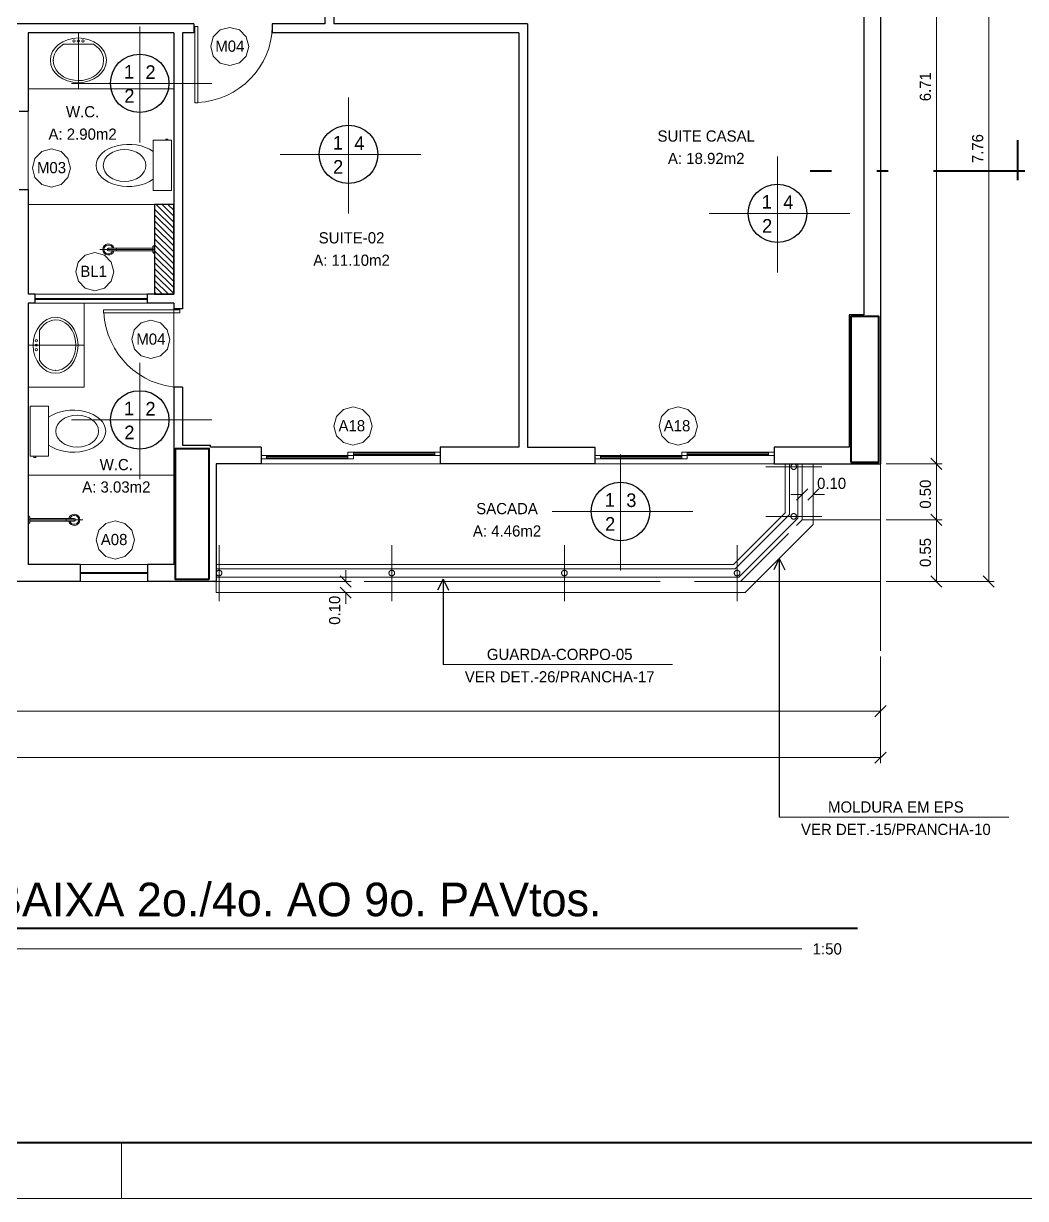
# Model space of a CAD drawing. Header units: metres. Extents: x 2.9 to 62.3, y 8 to 50.1.
# Drawn here: x 42.97 to 51.92, y 8.02 to 18.51 of the extents above; entities that cross this region are included whole.
import ezdxf
from ezdxf.enums import TextEntityAlignment as Align

# ---------------------------------------------------------------- set-up
doc = ezdxf.new("R2010")
doc.units = ezdxf.units.M
doc.header["$MEASUREMENT"] = 0
for name, pattern in [('DGN Style 2', [1.016237, 0.609742, -0.406495]), ('DGN Style 3', [1.422731, 1.016237, -0.406495]), ('DGN Style 4', [1.626995, 0.812989, -0.406495, 0.001016, -0.406495])]:
    doc.linetypes.add(name, pattern=pattern)
doc.layers.get('Defpoints').update_dxf_attribs({"lineweight": 0})
for name, color, linetype, lineweight in [('00-EDIFICACOES TÉRREO', 7, 'Continuous', 0), ('24 - Textos Gerais', 7, 'Continuous', 0), ('34 - Mobiliário', 7, 'Continuous', 0), ('CORNIJAS_VAR NA PLANTA PTIPO 1', 7, 'Continuous', 0), ('Cotas', 13, 'Continuous', 0), ('Level 1', 7, 'Continuous', 0), ('Level 11-1', 7, 'Continuous', 0), ('Level 12', 7, 'Continuous', 0), ('Level 14', 7, 'Continuous', 0), ('Level 24-1', 7, 'Continuous', 0), ('Level 3', 7, 'Continuous', 0), ('Level 31', 7, 'Continuous', 0), ('Level 36', 7, 'Continuous', 0), ('Level 44', 7, 'Continuous', 0), ('Level 45', 7, 'Continuous', 0), ('Level 50', 7, 'Continuous', 0), ('Level 62-1', 7, 'Continuous', 0), ('Level 63', 7, 'Continuous', 0), ('Level 7', 7, 'Continuous', 0)]:
    doc.layers.add(name, color=color, linetype=linetype, lineweight=lineweight)
doc.styles.add('Style-INTL_ENGINEERING', font='INTL_ENGINEERING.shx')
doc.dimstyles.get("Standard").update_dxf_attribs({"dimtxt": 0.18, "dimasz": 0.18, "dimexe": 0.18, "dimexo": 0.0625, "dimgap": 0.09, "dimtad": 0, "dimtih": 1, "dimtoh": 1, "dimdec": 4, "dimzin": 1, "dimdsep": 46, "dimtxsty": 'Standard', "dimcen": 0, "dimadec": 0, "dimazin": 0, "dimtfac": 1, "dimtdec": 4, "dimtofl": 0, "dimtmove": 0, "dimatfit": 3, "dimfxl": 0, "dimtolj": 1, "dimtzin": 1, "dimarcsym": 0})

# ---------------------------------------------------------------- blocks, each defined once
blk = doc.blocks.new('*U64')
at = {"layer": '24 - Textos Gerais', "color": 172, "linetype": 'Continuous', "lineweight": 13}
blk.add_line((-0.147, -0.136), (-0.147, 0.133), dxfattribs=at)
at = {"layer": '24 - Textos Gerais', "color": 172, "linetype": 'DGN Style 4', "lineweight": 13}
blk.add_line((-0.25, -0.001), (0.25, -0.001), dxfattribs=at)
at = {"layer": '24 - Textos Gerais', "color": 172, "linetype": 'Continuous', "lineweight": 13, "extrusion": (0, 0, -1)}
for centre in [(0.177, 0.039), (0.177, -0.001), (0.177, -0.041)]:
    blk.add_circle(centre, 0.01, dxfattribs=at)
blk.add_ellipse((-0.004, 0), major_axis=(0, 0.25), ratio=0.8, dxfattribs=at)
blk.add_ellipse((-0.003, -0.001), major_axis=(0, 0.225), ratio=0.8, start_param=5.350888, end_param=10.349301, dxfattribs=at)
at = {"layer": '24 - Textos Gerais', "color": 172, "linetype": 'Continuous', "lineweight": 13}
for p in [(-0.003, 0.224), (-0.003, 0.224), (-0.147, -0.136)]:
    blk.add_point(p, dxfattribs=at)
blk = doc.blocks.new('SANCXP_6')
at = {"layer": '24 - Textos Gerais', "color": 172, "linetype": 'Continuous', "lineweight": 0}
for p, q in [((0.06, -0.449), (0.06, 0.449)), ((0.06, 0.449), (0.386, 0.449)), ((0.386, -0.449), (0.386, 0.449)), ((0.06, -0.449), (0.386, -0.449))]:
    blk.add_line(p, q, dxfattribs=at)
at = {"layer": '24 - Textos Gerais', "color": 172, "linetype": 'Continuous', "lineweight": 0, "flags": 128}
blk.add_lwpolyline([(0.125, -0.468), (0.16, -0.468), (0.16, -0.449), (0.125, -0.449)], close=True, dxfattribs=at)
at = {"layer": '24 - Textos Gerais', "color": 172, "linetype": 'Continuous', "lineweight": 0}
blk.add_ellipse((0.825, 0), major_axis=(-0.581, 0), ratio=0.649123, start_param=0.716078, end_param=5.567107, dxfattribs=at)
blk.add_ellipse((0.896, 0), major_axis=(-0.381, 0), ratio=0.746923, dxfattribs=at)
blk = doc.blocks.new('*U66')
at = {"layer": '24 - Textos Gerais', "color": 172, "linetype": 'Continuous', "lineweight": 0}
for p, q in [((-0.244, 0.035), (-0.244, -0.035)), ((-0.244, 0.035), (-0.239, 0.035)), ((-0.239, 0.035), (-0.239, -0.035)), ((-0.229, 0.025), (-0.239, 0.035)), ((-0.229, -0.025), (-0.229, 0.025)), ((0.168, 0.012), (-0.229, 0.012)), ((-0.244, -0.035), (-0.239, -0.035)), ((-0.239, -0.035), (-0.229, -0.025)), ((0.168, -0.012), (-0.229, -0.013))]:
    blk.add_line(p, q, dxfattribs=at)
at = {"layer": '24 - Textos Gerais', "color": 172, "linetype": 'DGN Style 4', "lineweight": 13}
blk.add_line((0.244, 0), (-0.244, 0), dxfattribs=at)
at = {"layer": '24 - Textos Gerais', "color": 172, "linetype": 'Continuous', "lineweight": 0, "extrusion": (0, 0, -1)}
for centre in [(-0.088, 0), (-0.168, 0)]:
    blk.add_arc(centre, 0.0125, 90, 270, dxfattribs=at)
at = {"layer": '24 - Textos Gerais', "color": 172, "linetype": 'Continuous', "lineweight": 0}
for radius, start, end in [(0.05, 194.4775, 165.5225), (0.04, 198.21, 161.79)]:
    blk.add_arc((0.168, 0), radius, start, end, dxfattribs=at)
blk.add_point((0.168, 0.011), dxfattribs=at)
blk = doc.blocks.new('*U67')
at = {"layer": '24 - Textos Gerais', "color": 172, "linetype": 'Continuous', "lineweight": 13}
blk.add_line((-0.147, -0.136), (-0.147, 0.133), dxfattribs=at)
at = {"layer": '24 - Textos Gerais', "color": 172, "linetype": 'DGN Style 4', "lineweight": 13}
blk.add_line((-0.25, -0.001), (0.25, -0.001), dxfattribs=at)
at = {"layer": '24 - Textos Gerais', "color": 172, "linetype": 'Continuous', "lineweight": 13, "extrusion": (0, 0, -1)}
for centre in [(0.177, 0.039), (0.177, -0.001), (0.177, -0.041)]:
    blk.add_circle(centre, 0.01, dxfattribs=at)
blk.add_ellipse((-0.004, 0), major_axis=(0, 0.25), ratio=0.8, dxfattribs=at)
blk.add_ellipse((-0.003, -0.001), major_axis=(0, 0.225), ratio=0.8, start_param=5.350888, end_param=10.349301, dxfattribs=at)
at = {"layer": '24 - Textos Gerais', "color": 172, "linetype": 'Continuous', "lineweight": 13}
for p in [(-0.003, 0.224), (-0.003, 0.224), (-0.147, -0.136)]:
    blk.add_point(p, dxfattribs=at)
blk = doc.blocks.new('SANCXP_7')
at = {"layer": '24 - Textos Gerais', "color": 172, "linetype": 'Continuous', "lineweight": 0}
for p, q in [((0.06, -0.449), (0.06, 0.449)), ((0.06, 0.449), (0.386, 0.449)), ((0.386, -0.449), (0.386, 0.449)), ((0.06, -0.449), (0.386, -0.449))]:
    blk.add_line(p, q, dxfattribs=at)
at = {"layer": '24 - Textos Gerais', "color": 172, "linetype": 'Continuous', "lineweight": 0, "flags": 128}
blk.add_lwpolyline([(0.125, -0.468), (0.16, -0.468), (0.16, -0.449), (0.125, -0.449)], close=True, dxfattribs=at)
at = {"layer": '24 - Textos Gerais', "color": 172, "linetype": 'Continuous', "lineweight": 0}
blk.add_ellipse((0.825, 0), major_axis=(-0.581, 0), ratio=0.649123, start_param=0.716078, end_param=5.567107, dxfattribs=at)
blk.add_ellipse((0.896, 0), major_axis=(-0.381, 0), ratio=0.746923, dxfattribs=at)
blk = doc.blocks.new('*U69')
at = {"layer": '24 - Textos Gerais', "color": 172, "linetype": 'Continuous', "lineweight": 0}
for p, q in [((-0.244, 0.035), (-0.244, -0.035)), ((-0.244, 0.035), (-0.239, 0.035)), ((-0.239, 0.035), (-0.239, -0.035)), ((-0.229, 0.025), (-0.239, 0.035)), ((-0.229, -0.025), (-0.229, 0.025)), ((0.168, 0.012), (-0.229, 0.012)), ((-0.244, -0.035), (-0.239, -0.035)), ((-0.239, -0.035), (-0.229, -0.025)), ((0.168, -0.013), (-0.229, -0.013))]:
    blk.add_line(p, q, dxfattribs=at)
at = {"layer": '24 - Textos Gerais', "color": 172, "linetype": 'DGN Style 4', "lineweight": 13}
blk.add_line((0.244, 0), (-0.244, 0), dxfattribs=at)
at = {"layer": '24 - Textos Gerais', "color": 172, "linetype": 'Continuous', "lineweight": 0, "extrusion": (0, 0, -1)}
for centre in [(-0.088, 0), (-0.168, 0)]:
    blk.add_arc(centre, 0.0125, 90, 270, dxfattribs=at)
at = {"layer": '24 - Textos Gerais', "color": 172, "linetype": 'Continuous', "lineweight": 0}
for radius, start, end in [(0.05, 194.4775, 165.5225), (0.04, 198.21, 161.79)]:
    blk.add_arc((0.168, 0), radius, start, end, dxfattribs=at)
blk.add_point((0.168, 0.011), dxfattribs=at)
blk = doc.blocks.new('*U19')
at = {"layer": 'Level 36', "color": 172, "linetype": 'Continuous', "lineweight": 13}
for p, q in [((13.815, 0.02), (12.515, 0.02)), ((13.815, 0.02), (12.515, 0.02)), ((13.645, -1.015), (12.515, -1.015)), ((13.015, -1.895), (13.015, -2.645)), ((13.015, -1.895), (13.015, -2.645)), ((13.015, -2.645), (12.515, -2.645)), ((13.015, -2.645), (12.515, -2.645)), ((13.815, -3.43), (12.515, -3.43))]:
    blk.add_line(p, q, dxfattribs=at)
at = {"layer": '24 - Textos Gerais', "color": 172, "linetype": 'Continuous', "lineweight": 13, "extrusion": (0, 0, -1)}
for name, p, rotation in [('*U64', (-12.964, 0.27), 270), ('*U67', (-12.765, -2.271), 180)]:
    blk.add_blockref(name, p, dxfattribs=dict(at, rotation=rotation))
at = {"layer": '24 - Textos Gerais', "color": 172, "linetype": 'Continuous', "lineweight": 0, "xscale": 0.5000000000216841, "yscale": 0.5000000000216841, "zscale": 0.5000000000216841}
for name, p, rotation in [('SANCXP_6', (13.825, -0.665), 179.9994663905646), ('SANCXP_7', (12.505, -3.038), 359.9994663905647)]:
    blk.add_blockref(name, p, dxfattribs=dict(at, rotation=rotation))
at = {"layer": '24 - Textos Gerais', "color": 172, "linetype": 'Continuous', "lineweight": 0, "extrusion": (0, 0, -1)}
blk.add_blockref('*U66', (-13.401, -1.415), dxfattribs=at)
at = {"layer": '24 - Textos Gerais', "color": 172, "linetype": 'Continuous', "lineweight": 0, "extrusion": (0, 0, -1), "rotation": 180}
blk.add_blockref('*U69', (-12.759, -3.83), dxfattribs=at)
blk = doc.blocks.new('P70D_2')
at = {"color": 7, "linetype": 'Continuous', "lineweight": 13}
for p, q in [((0.035, 0.705), (0.01, 0.705)), ((0.01, 0.705), (0.01, 0.025)), ((0.035, 0.025), (0.035, 0.705)), ((0.01, 0.025), (0.035, 0.025))]:
    blk.add_line(p, q, dxfattribs=at)
at = {"color": 7, "linetype": 'Continuous', "lineweight": 30}
for p, q in [((0, 0), (0, 0.08)), ((0.7, 0), (0.7, 0.08))]:
    blk.add_line(p, q, dxfattribs=at)
at = {"color": 7, "linetype": 'Continuous', "lineweight": 13}
blk.add_ellipse((0.007, 0.032), major_axis=(0.661, -0.214), ratio=0.965677, start_param=0.313159, end_param=1.833935, dxfattribs=at)
blk = doc.blocks.new('PC185')
at = {"layer": 'Level 14', "color": 7, "linetype": 'Continuous', "lineweight": 13, "flags": 128}
for points in [[(0.00001, -0.04504), (0.05, -0.04504), (0.05001, -0.07502), (0.00002, -0.07504)], [(0.77501, -0.04506), (0.05, -0.04504), (0.05, -0.05504), (0.775, -0.05508)], [(0.05, -0.06502), (0.77502, -0.06506), (0.77499, -0.07506), (0.05001, -0.07502)], [(0.82499, -0.04506), (0.77501, -0.04506), (0.77499, -0.07506), (0.825, -0.07506)], [(0.77503, -0.07504), (0.82501, -0.07502), (0.82501, -0.10502), (0.77502, -0.10502)], [(1.55002, -0.07506), (0.82501, -0.07502), (0.82499, -0.08506), (1.55, -0.08504)], [(0.82502, -0.09502), (1.55002, -0.09504), (1.55001, -0.10504), (0.82501, -0.10502)], [(1.60001, -0.07506), (1.55002, -0.07506), (1.55001, -0.10504), (1.60002, -0.10504)]]:
    blk.add_lwpolyline(points, close=True, dxfattribs=at)
at = {"layer": 'Level 31', "color": 30, "linetype": 'Continuous', "lineweight": 0}
blk.add_line((-0.00001, -0.15008), (1.60001, -0.15012), dxfattribs=at)
at = {"layer": 'Level 7', "color": 7, "linetype": 'Continuous', "lineweight": 30, "flags": 128}
for points in [[(0, 0), (-0.00001, -0.15008)], [(1.60001, -0.00002), (1.60001, -0.1501)]]:
    blk.add_lwpolyline(points, dxfattribs=at)
blk = doc.blocks.new('J140B1')
at = {"layer": '34 - Mobiliário', "color": 7, "linetype": 'Continuous', "lineweight": 40}
blk.add_line((0, 0.075), (0.6, 0.075), dxfattribs=at)
at = {"layer": 'CORNIJAS_VAR NA PLANTA PTIPO 1', "color": 7, "linetype": 'Continuous', "lineweight": 30}
for p, q in [((0, 0), (0, 0.15)), ((0.6, 0), (0.6, 0.15))]:
    blk.add_line(p, q, dxfattribs=at)
at = {"layer": 'CORNIJAS_VAR NA PLANTA PTIPO 1', "color": 7, "linetype": 'Continuous', "lineweight": 0}
for p, q in [((0, 0.15), (0.6, 0.15)), ((0, 0), (0.6, 0))]:
    blk.add_line(p, q, dxfattribs=at)
blk = doc.blocks.new('*U71')
at = {"layer": '34 - Mobiliário', "color": 7, "linetype": 'DGN Style 3', "lineweight": 40}
blk.add_line((-0.5, 0), (0.5, 0), dxfattribs=at)
at = {"layer": 'CORNIJAS_VAR NA PLANTA PTIPO 1', "color": 7, "linetype": 'Continuous', "lineweight": 30}
for p, q in [((-0.5, -0.04), (-0.5, 0.04)), ((0.5, -0.04), (0.5, 0.04))]:
    blk.add_line(p, q, dxfattribs=at)
at = {"layer": 'CORNIJAS_VAR NA PLANTA PTIPO 1', "color": 7, "linetype": 'Continuous', "lineweight": 0}
for p, q in [((-0.5, 0.04), (0.5, 0.04)), ((-0.5, -0.04), (0.5, -0.04))]:
    blk.add_line(p, q, dxfattribs=at)
blk = doc.blocks.new('_Oblique')
at = {"color": 0, "linetype": 'ByBlock', "lineweight": -2}
blk.add_line((0.5, 0.5), (-0.5, -0.5), dxfattribs=at)
blk = doc.blocks.new('*D275')
at = {"layer": 'Cotas', "color": 2, "linetype": 'Continuous', "lineweight": 0}
for p, q in [((31.694, 13.077), (31.694, 12.321)), ((50.625, 12.86), (50.625, 12.321)), ((50.625, 12.371), (31.694, 12.371))]:
    blk.add_line(p, q, dxfattribs=at)
at = {"layer": 'Defpoints'}
for p in [(31.694, 13.126), (50.625, 12.909), (31.694, 12.371), (41.159, 12.371)]:
    blk.add_point(p, dxfattribs=at)
at = {"layer": 'Cotas', "color": 2, "linetype": 'Continuous', "lineweight": 0, "xscale": 0.0995, "yscale": 0.0995, "zscale": 0.0995, "rotation": 180}
blk.add_blockref('_Oblique', (31.694, 12.371), dxfattribs=at)
at = {"layer": 'Cotas', "color": 2, "linetype": 'Continuous', "lineweight": 0, "xscale": 0.0995, "yscale": 0.0995, "zscale": 0.0995}
blk.add_blockref('_Oblique', (50.625, 12.371), dxfattribs=at)
at = {"layer": 'Cotas', "color": 2, "linetype": 'Continuous', "lineweight": 0, "style": 'Style-INTL_ENGINEERING'}
blk.add_text('18.93', height=0.0995, dxfattribs=at).set_placement((41, 12.47), align=Align.MIDDLE_LEFT)
blk = doc.blocks.new('*D276')
at = {"layer": 'Cotas', "color": 2, "linetype": 'Continuous', "lineweight": 0}
for p, q in [((10.375, 12.86), (10.375, 11.906)), ((50.625, 12.86), (50.625, 11.906)), ((50.625, 11.956), (10.375, 11.956))]:
    blk.add_line(p, q, dxfattribs=at)
at = {"layer": 'Defpoints'}
for p in [(10.375, 12.909), (50.625, 12.909), (10.375, 11.956), (30.5, 11.956)]:
    blk.add_point(p, dxfattribs=at)
at = {"layer": 'Cotas', "color": 2, "linetype": 'Continuous', "lineweight": 0, "xscale": 0.0995, "yscale": 0.0995, "zscale": 0.0995, "rotation": 180}
blk.add_blockref('_Oblique', (10.375, 11.956), dxfattribs=at)
at = {"layer": 'Cotas', "color": 2, "linetype": 'Continuous', "lineweight": 0, "xscale": 0.0995, "yscale": 0.0995, "zscale": 0.0995}
blk.add_blockref('_Oblique', (50.625, 11.956), dxfattribs=at)
at = {"layer": 'Cotas', "color": 2, "linetype": 'Continuous', "lineweight": 0, "style": 'Style-INTL_ENGINEERING'}
blk.add_text('40.25', height=0.0995, dxfattribs=at).set_placement((30.309, 12.055), align=Align.MIDDLE_LEFT)
blk = doc.blocks.new('*D529')
at = {"layer": 'Cotas', "color": 2, "linetype": 'Continuous', "lineweight": 0}
for p, q in [((50.674, 14.579), (51.174, 14.579)), ((51.124, 14.579), (51.124, 14.079)), ((50.674, 14.079), (51.174, 14.079))]:
    blk.add_line(p, q, dxfattribs=at)
at = {"layer": 'Defpoints'}
for p in [(50.625, 14.579), (51.124, 14.329), (50.625, 14.079), (51.124, 14.079)]:
    blk.add_point(p, dxfattribs=at)
at = {"layer": 'Cotas', "color": 2, "linetype": 'Continuous', "lineweight": 0, "xscale": 0.0995, "yscale": 0.0995, "zscale": 0.0995}
for p, rotation in [((51.124, 14.579), 90), ((51.124, 14.079), 270)]:
    blk.add_blockref('_Oblique', p, dxfattribs=dict(at, rotation=rotation))
at = {"layer": 'Cotas', "color": 2, "linetype": 'Continuous', "lineweight": 0, "style": 'Style-INTL_ENGINEERING'}
blk.add_text('0.50', height=0.0995, rotation=90, dxfattribs=at).set_placement((51.025, 14.179), align=Align.MIDDLE_LEFT)
blk = doc.blocks.new('*D530')
at = {"layer": 'Cotas', "color": 2, "linetype": 'Continuous', "lineweight": 0}
for p, q in [((50.674, 14.079), (51.174, 14.079)), ((51.124, 14.079), (51.124, 13.529)), ((50.674, 13.529), (51.174, 13.529))]:
    blk.add_line(p, q, dxfattribs=at)
at = {"layer": 'Defpoints'}
for p in [(50.625, 14.079), (51.124, 13.804), (50.625, 13.529), (51.124, 13.529)]:
    blk.add_point(p, dxfattribs=at)
at = {"layer": 'Cotas', "color": 2, "linetype": 'Continuous', "lineweight": 0, "xscale": 0.0995, "yscale": 0.0995, "zscale": 0.0995}
for p, rotation in [((51.124, 14.079), 90), ((51.124, 13.529), 270)]:
    blk.add_blockref('_Oblique', p, dxfattribs=dict(at, rotation=rotation))
at = {"layer": 'Cotas', "color": 2, "linetype": 'Continuous', "lineweight": 0, "style": 'Style-INTL_ENGINEERING'}
blk.add_text('0.55', height=0.0995, rotation=90, dxfattribs=at).set_placement((51.025, 13.658), align=Align.MIDDLE_LEFT)
blk = doc.blocks.new('*D286')
at = {"layer": 'Cotas', "color": 2, "linetype": 'Continuous', "lineweight": 0}
for p, q in [((50.674, 21.289), (51.174, 21.289)), ((51.124, 21.289), (51.124, 14.579)), ((50.674, 14.579), (51.174, 14.579))]:
    blk.add_line(p, q, dxfattribs=at)
at = {"layer": 'Defpoints'}
for p in [(50.625, 21.289), (51.124, 17.934), (50.625, 14.579), (51.124, 14.579)]:
    blk.add_point(p, dxfattribs=at)
at = {"layer": 'Cotas', "color": 2, "linetype": 'Continuous', "lineweight": 0, "xscale": 0.0995, "yscale": 0.0995, "zscale": 0.0995}
for p, rotation in [((51.124, 21.289), 90), ((51.124, 14.579), 270)]:
    blk.add_blockref('_Oblique', p, dxfattribs=dict(at, rotation=rotation))
at = {"layer": 'Cotas', "color": 2, "linetype": 'Continuous', "lineweight": 0, "style": 'Style-INTL_ENGINEERING'}
blk.add_text('6.71', height=0.0995, rotation=90, dxfattribs=at).set_placement((51.025, 17.818), align=Align.MIDDLE_LEFT)
blk = doc.blocks.new('*D287')
at = {"layer": 'Cotas', "color": 2, "linetype": 'Continuous', "lineweight": 0}
for p, q in [((50.674, 21.289), (51.641, 21.289)), ((51.591, 21.289), (51.591, 13.529)), ((50.674, 13.529), (51.641, 13.529))]:
    blk.add_line(p, q, dxfattribs=at)
at = {"layer": 'Defpoints'}
for p in [(50.625, 21.289), (51.591, 17.409), (50.625, 13.529), (51.591, 13.529)]:
    blk.add_point(p, dxfattribs=at)
at = {"layer": 'Cotas', "color": 2, "linetype": 'Continuous', "lineweight": 0, "xscale": 0.0995, "yscale": 0.0995, "zscale": 0.0995}
for p, rotation in [((51.591, 21.289), 90), ((51.591, 13.529), 270)]:
    blk.add_blockref('_Oblique', p, dxfattribs=dict(at, rotation=rotation))
at = {"layer": 'Cotas', "color": 2, "linetype": 'Continuous', "lineweight": 0, "style": 'Style-INTL_ENGINEERING'}
blk.add_text('7.76', height=0.0995, rotation=90, dxfattribs=at).set_placement((51.492, 17.265), align=Align.MIDDLE_LEFT)
blk = doc.blocks.new('*U90')
at = {"layer": '00-EDIFICACOES TÉRREO', "color": 4, "linetype": 'Continuous', "lineweight": 0, "flags": 128}
blk.add_lwpolyline([(0.00342, 0), (0.00294, 0.00172), (0.00172, 0.00296), (0, 0.00342), (-0.00171, 0.00296), (-0.00296, 0.00172), (-0.00341, 0), (-0.00294, -0.00171), (-0.00172, -0.00295), (-0.00001, -0.00341), (0.00173, -0.00294), (0.00295, -0.00171)], close=True, dxfattribs=at)
at = {"layer": '00-EDIFICACOES TÉRREO', "color": 4, "linetype": 'Continuous', "lineweight": 0, "style": 'Style-INTL_ENGINEERING'}
blk.add_text('M03', height=0.001999, rotation=359.9999, dxfattribs=at).set_placement((-0.00259, -0.00093))
blk = doc.blocks.new('*U91')
at = {"layer": '00-EDIFICACOES TÉRREO', "color": 4, "linetype": 'Continuous', "lineweight": 0, "flags": 128}
blk.add_lwpolyline([(0.00342, 0), (0.00294, 0.00172), (0.00172, 0.00296), (0, 0.00342), (-0.00171, 0.00296), (-0.00296, 0.00172), (-0.00341, 0), (-0.00294, -0.00171), (-0.00172, -0.00295), (-0.00001, -0.00341), (0.00173, -0.00294), (0.00295, -0.00171)], close=True, dxfattribs=at)
at = {"layer": '00-EDIFICACOES TÉRREO', "color": 4, "linetype": 'Continuous', "lineweight": 0, "style": 'Style-INTL_ENGINEERING'}
blk.add_text('BL1', height=0.001999, rotation=359.9999, dxfattribs=at).set_placement((-0.00259, -0.00093))
blk = doc.blocks.new('*U92')
at = {"layer": '00-EDIFICACOES TÉRREO', "color": 4, "linetype": 'Continuous', "lineweight": 0, "flags": 128}
blk.add_lwpolyline([(0.00342, 0), (0.00294, 0.00172), (0.00172, 0.00296), (0, 0.00342), (-0.00171, 0.00296), (-0.00296, 0.00172), (-0.00341, 0), (-0.00294, -0.00171), (-0.00172, -0.00295), (-0.00001, -0.00341), (0.00173, -0.00294), (0.00295, -0.00171)], close=True, dxfattribs=at)
at = {"layer": '00-EDIFICACOES TÉRREO', "color": 4, "linetype": 'Continuous', "lineweight": 0, "style": 'Style-INTL_ENGINEERING'}
blk.add_text('A18', height=0.001999, rotation=359.9999, dxfattribs=at).set_placement((-0.00259, -0.00093))
blk = doc.blocks.new('*U88')
at = {"layer": '00-EDIFICACOES TÉRREO', "color": 4, "linetype": 'Continuous', "lineweight": 0, "flags": 128}
blk.add_lwpolyline([(0.00342, 0), (0.00294, 0.00172), (0.00172, 0.00296), (0, 0.00342), (-0.00171, 0.00296), (-0.00296, 0.00172), (-0.00341, 0), (-0.00294, -0.00171), (-0.00172, -0.00295), (-0.00001, -0.00341), (0.00173, -0.00294), (0.00295, -0.00171)], close=True, dxfattribs=at)
at = {"layer": '00-EDIFICACOES TÉRREO', "color": 4, "linetype": 'Continuous', "lineweight": 0, "style": 'Style-INTL_ENGINEERING'}
blk.add_text('A08', height=0.001999, rotation=359.9999, dxfattribs=at).set_placement((-0.00259, -0.00093))
blk = doc.blocks.new('*U102')
at = {"layer": '00-EDIFICACOES TÉRREO', "color": 4, "linetype": 'Continuous', "lineweight": 0, "flags": 128}
blk.add_lwpolyline([(0.00342, 0), (0.00294, 0.00172), (0.00172, 0.00296), (0, 0.00342), (-0.00171, 0.00296), (-0.00296, 0.00172), (-0.00341, 0), (-0.00294, -0.00171), (-0.00172, -0.00295), (-0.00001, -0.00341), (0.00173, -0.00294), (0.00295, -0.00171)], close=True, dxfattribs=at)
at = {"layer": '00-EDIFICACOES TÉRREO', "color": 4, "linetype": 'Continuous', "lineweight": 0, "style": 'Style-INTL_ENGINEERING'}
blk.add_text('M04', height=0.001999, rotation=359.9999, dxfattribs=at).set_placement((-0.00259, -0.00093))
blk = doc.blocks.new('TerminatorOpen')
at = {"color": 0, "linetype": 'ByBlock', "lineweight": -2}
for q in [(-1, 0.5), (-1, 0), (-1, -0.5)]:
    blk.add_line((0, 0), q, dxfattribs=at)
blk = doc.blocks.new('*U110')
at = {"layer": 'Level 1', "color": 3, "linetype": 'DGN Style 4', "lineweight": 0}
blk.add_line((0, 0.25), (0, -0.25), dxfattribs=at)
at = {"layer": 'Level 50', "color": 190, "linetype": 'DGN Style 2', "lineweight": 0, "extrusion": (0, 0, -1)}
blk.add_circle((0, 0), 0.025, dxfattribs=at)
blk = doc.blocks.new('*U111')
at = {"layer": 'Level 1', "color": 3, "linetype": 'DGN Style 4', "lineweight": 0}
blk.add_line((0.25, 0), (-0.25, 0), dxfattribs=at)
at = {"layer": 'Level 50', "color": 190, "linetype": 'DGN Style 2', "lineweight": 0, "extrusion": (0, 0, -1)}
blk.add_circle((0, 0), 0.025, dxfattribs=at)
blk = doc.blocks.new('*U112')
at = {"layer": 'Level 1', "color": 3, "linetype": 'DGN Style 4', "lineweight": 0}
blk.add_line((0.25, 0), (-0.25, 0), dxfattribs=at)
at = {"layer": 'Level 50', "color": 190, "linetype": 'DGN Style 2', "lineweight": 0, "extrusion": (0, 0, -1)}
blk.add_circle((0, 0), 0.025, dxfattribs=at)
blk = doc.blocks.new('*U113')
at = {"layer": 'Level 1', "color": 3, "linetype": 'DGN Style 4', "lineweight": 0}
blk.add_line((0, 0.25), (0, -0.25), dxfattribs=at)
at = {"layer": 'Level 50', "color": 190, "linetype": 'DGN Style 2', "lineweight": 0, "extrusion": (0, 0, -1)}
blk.add_circle((0, 0), 0.025, dxfattribs=at)
blk = doc.blocks.new('*U114')
at = {"layer": 'Level 1', "color": 3, "linetype": 'DGN Style 4', "lineweight": 0}
blk.add_line((0, 0.25), (0, -0.25), dxfattribs=at)
at = {"layer": 'Level 50', "color": 190, "linetype": 'DGN Style 2', "lineweight": 0, "extrusion": (0, 0, -1)}
blk.add_circle((0, 0), 0.025, dxfattribs=at)
blk = doc.blocks.new('*U115')
at = {"layer": 'Level 1', "color": 3, "linetype": 'DGN Style 4', "lineweight": 0}
blk.add_line((0, 0.25), (0, -0.25), dxfattribs=at)
at = {"layer": 'Level 50', "color": 190, "linetype": 'DGN Style 2', "lineweight": 0, "extrusion": (0, 0, -1)}
blk.add_circle((0, 0), 0.025, dxfattribs=at)
blk = doc.blocks.new('*U103')
at = {"layer": 'CORNIJAS_VAR NA PLANTA PTIPO 1', "color": 7, "linetype": 'Continuous', "lineweight": 13, "flags": 128}
blk.add_lwpolyline([(14.195, -4.12), (18.813, -4.12), (19.275, -3.658), (19.275, -3.22)], dxfattribs=at)
at = {"layer": 'CORNIJAS_VAR NA PLANTA PTIPO 1', "color": 7, "linetype": 'DGN Style 3', "lineweight": 13, "flags": 128}
blk.add_lwpolyline([(14.195, -4.27), (18.875, -4.27), (19.425, -3.72), (19.425, -3.22)], dxfattribs=at)
at = {"layer": 'Level 50', "color": 190, "linetype": 'Continuous', "lineweight": 13, "flags": 128}
for points in [[(14.195, -4.157), (18.828, -4.157), (19.312, -3.673), (19.312, -3.22)], [(14.195, -4.232), (18.859, -4.232), (19.387, -3.704), (19.387, -3.22)]]:
    blk.add_lwpolyline(points, dxfattribs=at)
at = {"layer": 'Level 62-1', "color": 7, "linetype": 'Continuous', "lineweight": 13, "flags": 128}
blk.add_lwpolyline([(14.195, -4.27), (14.195, -4.37), (18.916, -4.37), (19.525, -3.761), (19.525, -3.22)], dxfattribs=at)
at = {"layer": 'Level 50', "color": 190, "linetype": 'DGN Style 2', "lineweight": 0, "extrusion": (0, 0, -1)}
for name, p in [('*U111', (-19.35, -3.245)), ('*U112', (-19.35, -3.689)), ('*U110', (-14.22, -4.195)), ('*U114', (-15.762, -4.195)), ('*U115', (-17.303, -4.195)), ('*U113', (-18.844, -4.195))]:
    blk.add_blockref(name, p, dxfattribs=at)
blk = doc.blocks.new('INDESP_6')
at = {"layer": 'Level 3', "color": 131, "linetype": 'Continuous', "lineweight": 0}
for p, q in [((0.01506, -0.01302), (0.01507, 0.01257)), ((0.00001, 0), (0.03099, 0))]:
    blk.add_line(p, q, dxfattribs=at)
at = {"layer": 'Level 3', "color": 131, "linetype": 'Continuous', "lineweight": 13}
blk.add_line((0.0221, 0), (0.02213, 0.00002), dxfattribs=at)
at = {"layer": 'Level 3', "color": 131, "linetype": 'Continuous', "lineweight": 30}
blk.add_circle((0.01505, 0.00001), 0.00645, dxfattribs=at)
at = {"layer": 'Level 3', "color": 131, "linetype": 'Continuous', "lineweight": 30, "style": 'Style-INTL_ENGINEERING'}
for s, p in [('1', (0.01159, 0.00105)), ('2', (0.01633, 0.00098)), ('2', (0.01167, -0.00425))]:
    blk.add_text(s, height=0.003, rotation=0, dxfattribs=at).set_placement(p)
blk = doc.blocks.new('INDESP_4')
at = {"layer": 'Level 3', "color": 131, "linetype": 'Continuous', "lineweight": 0}
for p, q in [((0.01506, -0.01302), (0.01507, 0.01257)), ((0.00001, 0), (0.03099, 0))]:
    blk.add_line(p, q, dxfattribs=at)
at = {"layer": 'Level 3', "color": 131, "linetype": 'Continuous', "lineweight": 13}
blk.add_line((0.0221, 0), (0.02213, 0.00002), dxfattribs=at)
at = {"layer": 'Level 3', "color": 131, "linetype": 'Continuous', "lineweight": 30}
blk.add_circle((0.01505, 0.00001), 0.00645, dxfattribs=at)
at = {"layer": 'Level 3', "color": 131, "linetype": 'Continuous', "lineweight": 30, "style": 'Style-INTL_ENGINEERING'}
for s, p in [('1', (0.01159, 0.00105)), ('4', (0.01633, 0.00098)), ('2', (0.01167, -0.00425))]:
    blk.add_text(s, height=0.003, rotation=0, dxfattribs=at).set_placement(p)
blk = doc.blocks.new('INDESP_5')
at = {"layer": 'Level 3', "color": 131, "linetype": 'Continuous', "lineweight": 0}
for p, q in [((0.01506, -0.01302), (0.01507, 0.01257)), ((0.00001, 0), (0.03099, 0))]:
    blk.add_line(p, q, dxfattribs=at)
at = {"layer": 'Level 3', "color": 131, "linetype": 'Continuous', "lineweight": 13}
blk.add_line((0.0221, 0), (0.02213, 0.00002), dxfattribs=at)
at = {"layer": 'Level 3', "color": 131, "linetype": 'Continuous', "lineweight": 30}
blk.add_circle((0.01505, 0.00001), 0.00645, dxfattribs=at)
at = {"layer": 'Level 3', "color": 131, "linetype": 'Continuous', "lineweight": 30, "style": 'Style-INTL_ENGINEERING'}
for s, p in [('1', (0.01159, 0.00105)), ('3', (0.01633, 0.00098)), ('2', (0.01167, -0.00425))]:
    blk.add_text(s, height=0.003, rotation=0, dxfattribs=at).set_placement(p)
blk = doc.blocks.new('*D372')
at = {"layer": 'Cotas', "color": 2, "linetype": 'Continuous', "lineweight": 0}
for p, q in [((49.925, 14.53), (49.925, 14.256)), ((50.025, 14.53), (50.025, 14.256)), ((49.825, 14.305), (49.925, 14.305)), ((50.124, 14.305), (50.025, 14.305))]:
    blk.add_line(p, q, dxfattribs=at)
at = {"layer": 'Defpoints'}
for p in [(49.925, 14.579), (50.025, 14.579), (49.925, 14.305), (50.181, 14.305)]:
    blk.add_point(p, dxfattribs=at)
at = {"layer": 'Cotas', "color": 2, "linetype": 'Continuous', "lineweight": 0, "xscale": 0.0995, "yscale": 0.0995, "zscale": 0.0995}
blk.add_blockref('_Oblique', (49.925, 14.305), dxfattribs=at)
at = {"layer": 'Cotas', "color": 2, "linetype": 'Continuous', "lineweight": 0, "xscale": 0.0995, "yscale": 0.0995, "zscale": 0.0995, "rotation": 180}
blk.add_blockref('_Oblique', (50.025, 14.305), dxfattribs=at)
at = {"layer": 'Cotas', "color": 2, "linetype": 'Continuous', "lineweight": 0, "style": 'Style-INTL_ENGINEERING'}
blk.add_text('0.10', height=0.0995, dxfattribs=at).set_placement((50.059, 14.405), align=Align.MIDDLE_LEFT)
blk = doc.blocks.new('*D373')
at = {"layer": 'Cotas', "color": 2, "linetype": 'Continuous', "lineweight": 0}
for p, q in [((45.851, 13.629), (45.851, 13.529)), ((45.668, 13.529), (45.9, 13.529)), ((45.668, 13.429), (45.9, 13.429)), ((45.851, 13.33), (45.851, 13.429))]:
    blk.add_line(p, q, dxfattribs=at)
at = {"layer": 'Defpoints'}
for p in [(45.619, 13.529), (45.619, 13.429), (45.851, 13.429), (45.851, 13.264)]:
    blk.add_point(p, dxfattribs=at)
at = {"layer": 'Cotas', "color": 2, "linetype": 'Continuous', "lineweight": 0, "xscale": 0.0995, "yscale": 0.0995, "zscale": 0.0995}
for p, rotation in [((45.851, 13.529), 270), ((45.851, 13.429), 90)]:
    blk.add_blockref('_Oblique', p, dxfattribs=dict(at, rotation=rotation))
at = {"layer": 'Cotas', "color": 2, "linetype": 'Continuous', "lineweight": 0, "style": 'Style-INTL_ENGINEERING'}
blk.add_text('0.10', height=0.0995, rotation=90, dxfattribs=at).set_placement((45.752, 13.142), align=Align.MIDDLE_LEFT)
blk = doc.blocks.new('*U183')
at = {"layer": 'Level 3', "color": 2, "linetype": 'DGN Style 4', "lineweight": 40}
for p, q in [((21.608, 0.232), (21.608, -0.124)), ((21.671, -0.044), (19.755, -0.045))]:
    blk.add_line(p, q, dxfattribs=at)
blk = doc.blocks.new('*U246')
at = {"layer": 'Level 11-1', "color": 2, "linetype": 'Continuous', "lineweight": 40}
blk.add_line((-0.08778, -0.00076), (0.12333, -0.00076), dxfattribs=at)
at = {"layer": 'Level 11-1', "color": 2, "linetype": 'Continuous', "lineweight": 0}
blk.add_line((-0.0554, -0.00443), (0.11335, -0.00442), dxfattribs=at)
at = {"layer": 'Level 11-1', "color": 2, "linetype": 'Continuous', "lineweight": 40}
blk.add_circle((-0.07819, -0.00077), 0.0096, dxfattribs=at)
at = {"layer": 'Level 11-1', "color": 2, "linetype": 'Continuous', "lineweight": 40, "style": 'Style-INTL_ENGINEERING'}
blk.add_text('PLANTA BAIXA 2o./4o. AO 9o. PAVtos.', height=0.0059999, rotation=0.0007, dxfattribs=at).set_placement((-0.06465, 0.00138))
at = {"layer": 'Level 11-1', "color": 2, "linetype": 'Continuous', "lineweight": 0, "style": 'Style-INTL_ENGINEERING'}
blk.add_text('ESCALA', height=0.002, rotation=0.0007, dxfattribs=at).set_placement((-0.05558, -0.00478), align=Align.MIDDLE_RIGHT)
at = {"layer": 'Level 11-1', "color": 2, "linetype": 'Continuous', "lineweight": 13, "style": 'Style-INTL_ENGINEERING'}
blk.add_text('1:50', height=0.002, rotation=0.0007, dxfattribs=at).set_placement((0.11531, -0.00444), align=Align.MIDDLE_LEFT)
at = {"layer": 'Level 11-1', "color": 2, "linetype": 'Continuous', "lineweight": 40, "insert": (-0.07801, -0.00121), "char_height": 0.006, "attachment_point": 8, "rotation": 0.0007, "line_spacing_factor": 0.6, "style": 'Style-INTL_ENGINEERING'}
blk.add_mtext('1\\P', dxfattribs=at)
at = {"layer": 'Level 11-1', "color": 2, "linetype": 'Continuous', "lineweight": 13, "insert": (-0.07778, -0.00764), "char_height": 0.002, "attachment_point": 8, "rotation": 0.0007, "line_spacing_factor": 0.6, "style": 'Style-INTL_ENGINEERING'}
blk.add_mtext('06\\P', dxfattribs=at)

msp = doc.modelspace()

# ---------------------------------------------------------------- linework, layer by layer
at = {"layer": 'CORNIJAS_VAR NA PLANTA PTIPO 1', "color": 7, "linetype": 'Continuous', "lineweight": 30}
for p, q in [((50.475, 18.709), (50.475, 15.91)), ((50.625, 18.709), (50.625, 14.579)), ((45.665, 18.609), (45.665, 18.509)), ((45.745, 18.609), (45.745, 18.509)), ((44.495, 18.509), (42.835, 18.509)), ((45.665, 18.509), (45.195, 18.509)), ((47.475, 18.509), (45.745, 18.509)), ((47.475, 18.509), (47.475, 14.729)), ((44.315, 18.429), (43.015, 18.429)), ((43.015, 18.429), (43.015, 17.729)), ((44.315, 18.429), (44.315, 16.094)), ((44.395, 18.429), (44.395, 15.964)), ((44.495, 18.429), (44.395, 18.429)), ((47.395, 18.429), (45.195, 18.429)), ((47.395, 18.429), (47.395, 14.729)), ((42.935, 17.729), (43.015, 17.729)), ((42.935, 17.029), (43.015, 17.029)), ((43.015, 17.029), (43.015, 16.094)), ((43.08, 16.094), (43.015, 16.094)), ((44.315, 16.094), (44.08, 16.094)), ((43.015, 16.014), (43.015, 13.679)), ((43.08, 16.014), (43.015, 16.014)), ((44.315, 16.014), (44.08, 16.014)), ((44.315, 16.014), (44.315, 15.964)), ((44.315, 15.264), (44.315, 13.679)), ((44.395, 15.264), (44.395, 14.745)), ((44.395, 14.745), (44.645, 14.745)), ((44.645, 14.729), (44.645, 14.745)), ((45.095, 14.729), (44.645, 14.729)), ((47.395, 14.729), (46.695, 14.729)), ((47.475, 14.729), (48.075, 14.729)), ((50.345, 14.729), (49.675, 14.729)), ((45.095, 14.579), (44.695, 14.579)), ((48.075, 14.579), (46.695, 14.579)), ((49.675, 14.579), (50.625, 14.579)), ((43.48, 13.679), (43.015, 13.679)), ((44.315, 13.679), (44.08, 13.679)), ((43.48, 13.529), (42.865, 13.529)), ((44.695, 13.529), (44.08, 13.529))]:
    msp.add_line(p, q, dxfattribs=at)
at = {"layer": 'CORNIJAS_VAR NA PLANTA PTIPO 1', "color": 7, "linetype": 'Continuous', "lineweight": 0}
for p, q in [((43.015, 17.029), (43.015, 17.729)), ((44.315, 15.264), (44.315, 15.964))]:
    msp.add_line(p, q, dxfattribs=at)
at = {"layer": 'CORNIJAS_VAR NA PLANTA PTIPO 1', "color": 7, "linetype": 'Continuous', "lineweight": 30, "flags": 128}
msp.add_lwpolyline([(50.475, 15.91), (50.345, 15.91), (50.345, 14.729)], dxfattribs=at)
at = {"layer": 'Cotas', "color": 2, "linetype": 'Continuous', "lineweight": 0}
for p, q in [((50.625, 14.579), (50.625, 12.909)), ((49.925, 14.079), (50.625, 14.079)), ((49.375, 13.529), (50.625, 13.529))]:
    msp.add_line(p, q, dxfattribs=at)
at = {"layer": 'Level 12', "color": 2, "linetype": 'Continuous', "lineweight": 13}
for p, q in [((48.768, 12.788), (46.72, 12.788)), ((51.769, 11.425), (49.721, 11.425))]:
    msp.add_line(p, q, dxfattribs=at)
at = {"layer": 'Level 24-1', "color": 7, "linetype": 'DGN Style 2', "lineweight": 0, "flags": 128}
msp.add_lwpolyline([(33.725, 21.939), (38.035, 21.939), (38.035, 22.689), (46.865, 22.689), (46.865, 21.289), (50.625, 21.289), (50.625, 14.579), (49.925, 14.579), (49.925, 14.079), (49.375, 13.529), (39.847, 13.529), (39.227, 12.909), (31.911, 12.909), (31.694, 13.126), (29.305, 13.126), (29.088, 12.909), (21.772, 12.909), (21.152, 13.529), (11.625, 13.529), (11.075, 14.079), (11.075, 14.579), (10.375, 14.579), (10.375, 21.289), (14.135, 21.289), (14.135, 22.689), (22.965, 22.689), (22.965, 21.939), (27.274, 21.939), (27.274, 26.725), (33.724, 26.725), (33.725, 21.939)], dxfattribs=at)
at = {"layer": 'Level 44', "color": 1, "linetype": 'Continuous', "lineweight": 40, "flags": 128}
for points in [[(50.36, 14.595), (50.61, 14.595), (50.61, 15.895), (50.36, 15.895)], [(44.63, 13.545), (44.33, 13.545), (44.33, 14.715), (44.63, 14.715)]]:
    msp.add_lwpolyline(points, close=True, dxfattribs=at)
at = {"layer": 'Level 45', "color": 6, "linetype": 'Continuous', "lineweight": 0}
for p, q in [((44.315, 16.738), (44.158, 16.894)), ((44.315, 16.791), (44.211, 16.894)), ((44.315, 16.844), (44.264, 16.894)), ((44.315, 16.685), (44.145, 16.855)), ((44.315, 16.632), (44.145, 16.802)), ((44.315, 16.578), (44.145, 16.748)), ((44.315, 16.525), (44.145, 16.695)), ((44.315, 16.472), (44.145, 16.642)), ((44.315, 16.419), (44.145, 16.589)), ((44.315, 16.366), (44.145, 16.536)), ((44.315, 16.313), (44.145, 16.483)), ((44.315, 16.26), (44.145, 16.43)), ((44.315, 16.207), (44.145, 16.377)), ((44.315, 16.154), (44.145, 16.324)), ((44.315, 16.101), (44.145, 16.271)), ((44.269, 16.094), (44.145, 16.218)), ((44.216, 16.094), (44.145, 16.165)), ((44.163, 16.094), (44.145, 16.112))]:
    msp.add_line(p, q, dxfattribs=at)
at = {"layer": 'Level 45', "color": 6, "linetype": 'Continuous', "lineweight": 30, "flags": 128}
msp.add_lwpolyline([(44.315, 16.894), (44.145, 16.894), (44.145, 16.094), (44.315, 16.094)], close=True, dxfattribs=at)
at = {"layer": 'Level 63', "color": 131, "linetype": 'Continuous', "lineweight": 40}
msp.add_line((4.149, 8.519), (61.849, 8.519), dxfattribs=at)
at = {"layer": 'Level 63', "color": 131, "linetype": 'Continuous', "lineweight": 0}
msp.add_line((43.849, 8.519), (43.849, 8.019), dxfattribs=at)
at = {"layer": 'Level 63', "color": 131, "linetype": 'Continuous', "lineweight": 0, "flags": 128}
msp.add_lwpolyline([(62.35, 50.069), (2.899, 50.069), (2.899, 8.019), (62.35, 8.019)], close=True, dxfattribs=at)
at = {"layer": 'Level 63', "color": 131, "linetype": 'Continuous', "lineweight": 13, "flags": 128}
msp.add_lwpolyline([(56.85, 8.518), (4.149, 8.518), (4.149, 49.569), (56.85, 49.569)], close=True, dxfattribs=at)
at = {"layer": 'Level 7', "color": 7, "linetype": 'Continuous', "lineweight": 30, "flags": 128}
msp.add_lwpolyline([(44.695, 14.579), (44.695, 13.529)], dxfattribs=at)

# ---------------------------------------------------------------- block references
at = {"layer": '00-EDIFICACOES TÉRREO', "color": 4, "linetype": 'Continuous', "lineweight": 0, "xscale": 50.00000000487893, "yscale": 50.00000000487893, "zscale": 50.00000000487893, "rotation": 0.0008004141529982}
for name, p in [('*U102', (44.816, 18.306)), ('*U90', (43.224, 17.221)), ('*U91', (43.611, 16.295)), ('*U102', (44.111, 15.69)), ('*U92', (45.916, 14.916)), ('*U92', (48.819, 14.916)), ('*U88', (43.794, 13.9))]:
    msp.add_blockref(name, p, dxfattribs=at)
at = {"layer": 'CORNIJAS_VAR NA PLANTA PTIPO 1', "color": 7, "linetype": 'Continuous', "lineweight": 30}
msp.add_blockref('*U71', (43.58, 16.054), dxfattribs=at)
at = {"layer": 'CORNIJAS_VAR NA PLANTA PTIPO 1', "color": 7, "linetype": 'Continuous', "lineweight": 30, "xscale": 0.9999953433792164, "yscale": 0.9999953433792164, "rotation": 180}
msp.add_blockref('J140B1', (44.08, 13.679), dxfattribs=at)
at = {"layer": 'Level 11-1', "color": 2, "linetype": 'Continuous', "lineweight": 40, "xscale": 50, "yscale": 50, "zscale": 50}
msp.add_blockref('*U246', (44.254, 10.47), dxfattribs=at)
at = {"layer": 'Level 14', "color": 7, "linetype": 'Continuous', "lineweight": 30, "xscale": 1.000004656718364, "yscale": -1.000004656718364}
for p, rotation in [((44.495, 18.509), 0.0008004104257883999), ((44.395, 15.964), 270.0008004104258)]:
    msp.add_blockref('P70D_2', p, dxfattribs=dict(at, rotation=rotation))
at = {"layer": 'Level 3', "color": 131, "linetype": 'Continuous', "lineweight": 30, "xscale": 40.50002794240174, "yscale": 40.50002794240174, "zscale": 40.50002794240174, "rotation": 0.0006587766262007}
for name, p in [('INDESP_6', (43.402, 17.977)), ('INDESP_4', (45.266, 17.343)), ('INDESP_4', (49.095, 16.816)), ('INDESP_6', (43.402, 14.971)), ('INDESP_5', (47.694, 14.154))]:
    msp.add_blockref(name, p, dxfattribs=at)
at = {"layer": 'Level 3', "color": 2, "linetype": 'Continuous', "lineweight": 30}
msp.add_blockref('*U183', (30.241, 17.237), dxfattribs=at)
at = {"layer": 'Level 36', "color": 172, "linetype": 'Continuous', "lineweight": 13}
msp.add_blockref('*U19', (30.5, 17.909), dxfattribs=at)
at = {"layer": 'Level 62-1', "color": 7, "linetype": 'Continuous', "lineweight": 13}
msp.add_blockref('*U103', (30.5, 17.799), dxfattribs=at)
at = {"layer": 'Level 7', "color": 30, "linetype": 'Continuous', "lineweight": 0, "yscale": -1, "rotation": 180}
for p in [(46.695, 14.729), (49.675, 14.729)]:
    msp.add_blockref('PC185', p, dxfattribs=at)

# ---------------------------------------------------------------- texts
at = {"layer": 'Level 12', "color": 2, "linetype": 'Continuous', "lineweight": 13, "char_height": 0.1, "attachment_point": 5, "line_spacing_factor": 1.200006, "style": 'Style-INTL_ENGINEERING'}
for s, insert in [('W.C.\\PA: 2.90m2\\P', (43.502, 17.623)), ('SUITE CASAL\\PA: 18.92m2\\P', (49.069, 17.406)), ('SUITE-02\\PA: 11.10m2\\P', (45.903, 16.497)), ('W.C.\\PA: 3.03m2\\P', (43.803, 14.472)), ('SACADA\\PA: 4.46m2\\P', (47.291, 14.079)), ('GUARDA-CORPO-05\\PVER DET.-26/PRANCHA-17\\P', (47.761, 12.777)), ('MOLDURA EM EPS\\PVER DET.-15/PRANCHA-10\\P', (50.762, 11.414))]:
    msp.add_mtext(s, dxfattribs=dict(at, insert=insert))

# ---------------------------------------------------------------- dimensions: what is measured, and where the dimension line sits
at = {"layer": 'Cotas', "color": 2, "linetype": 'Continuous', "lineweight": 0}
for base, p1, p2, angle, picture, middle in [((51.124, 14.579), (50.625, 21.289), (50.625, 14.579), 270, '*D286', (51.124, 17.934)), ((51.591, 13.529), (50.625, 21.289), (50.625, 13.529), 270, '*D287', (51.591, 17.409)), ((51.124, 14.079), (50.625, 14.579), (50.625, 14.079), 270, '*D529', (51.124, 14.329)), ((51.124, 13.529), (50.625, 14.079), (50.625, 13.529), 270, '*D530', (51.124, 13.804)), ((31.694, 12.371), (50.625, 12.909), (31.694, 13.126), 180, '*D275', (41.159, 12.371)), ((10.375, 11.956), (50.625, 12.909), (10.375, 12.909), 180, '*D276', (30.5, 11.956))]:
    dim = msp.add_linear_dim(base=base, p1=p1, p2=p2, angle=angle, dimstyle='Standard', override={"dimtxt": 0.0995, "dimasz": 0.0995, "dimexe": 0.0495, "dimexo": 0.0495, "dimgap": 0.0495, "dimtad": 1, "dimtih": 0, "dimtoh": 0, "dimdec": 2, "dimzin": 3, "dimtxsty": 'Style-INTL_ENGINEERING', "dimblk": 'Oblique', "dimclre": 2, "dimtdec": 2, "dimatfit": 1, "dimtolj": 0, "dimtzin": 3, "dimlwe": 0}, dxfattribs=at)
    dim.commit()
    dim.dimension.update_dxf_attribs({"geometry": picture, "text_midpoint": middle})
for base, p1, p2, angle, picture, middle in [((49.925, 14.305), (50.025, 14.579), (49.925, 14.579), 180, '*D372', (50.181, 14.305)), ((45.851, 13.429), (45.619, 13.529), (45.619, 13.429), 270, '*D373', (45.851, 13.264))]:
    dim = msp.add_linear_dim(base=base, p1=p1, p2=p2, angle=angle, dimstyle='Standard', override={"dimtxt": 0.0995, "dimasz": 0.0995, "dimexe": 0.0495, "dimexo": 0.0495, "dimgap": 0.0495, "dimtad": 1, "dimtih": 0, "dimtoh": 0, "dimdec": 2, "dimzin": 3, "dimtxsty": 'Style-INTL_ENGINEERING', "dimblk": 'Oblique', "dimclre": 2, "dimtdec": 2, "dimatfit": 1, "dimfrac": 2, "dimtolj": 0, "dimtzin": 3, "dimlwe": 0}, dxfattribs=at)
    dim.commit()
    dim.dimension.update_dxf_attribs({"geometry": picture, "text_midpoint": middle, "dimtype": 160})

# ---------------------------------------------------------------- leaders
at = {"layer": 'Level 12', "color": 2, "linetype": 'Continuous', "lineweight": 13}
for points in [[(49.721, 13.733), (49.721, 11.425)], [(46.72, 13.55), (46.72, 12.788)]]:
    msp.add_leader(points, dimstyle='Standard', override={"dimtxt": 0.0995, "dimasz": 0.0995, "dimgap": 0, "dimtad": 1, "dimtxsty": 'Style-INTL_ENGINEERING', "dimldrblk": 'TerminatorOpen'}, dxfattribs=at)

doc.saveas('drawing.dxf')
